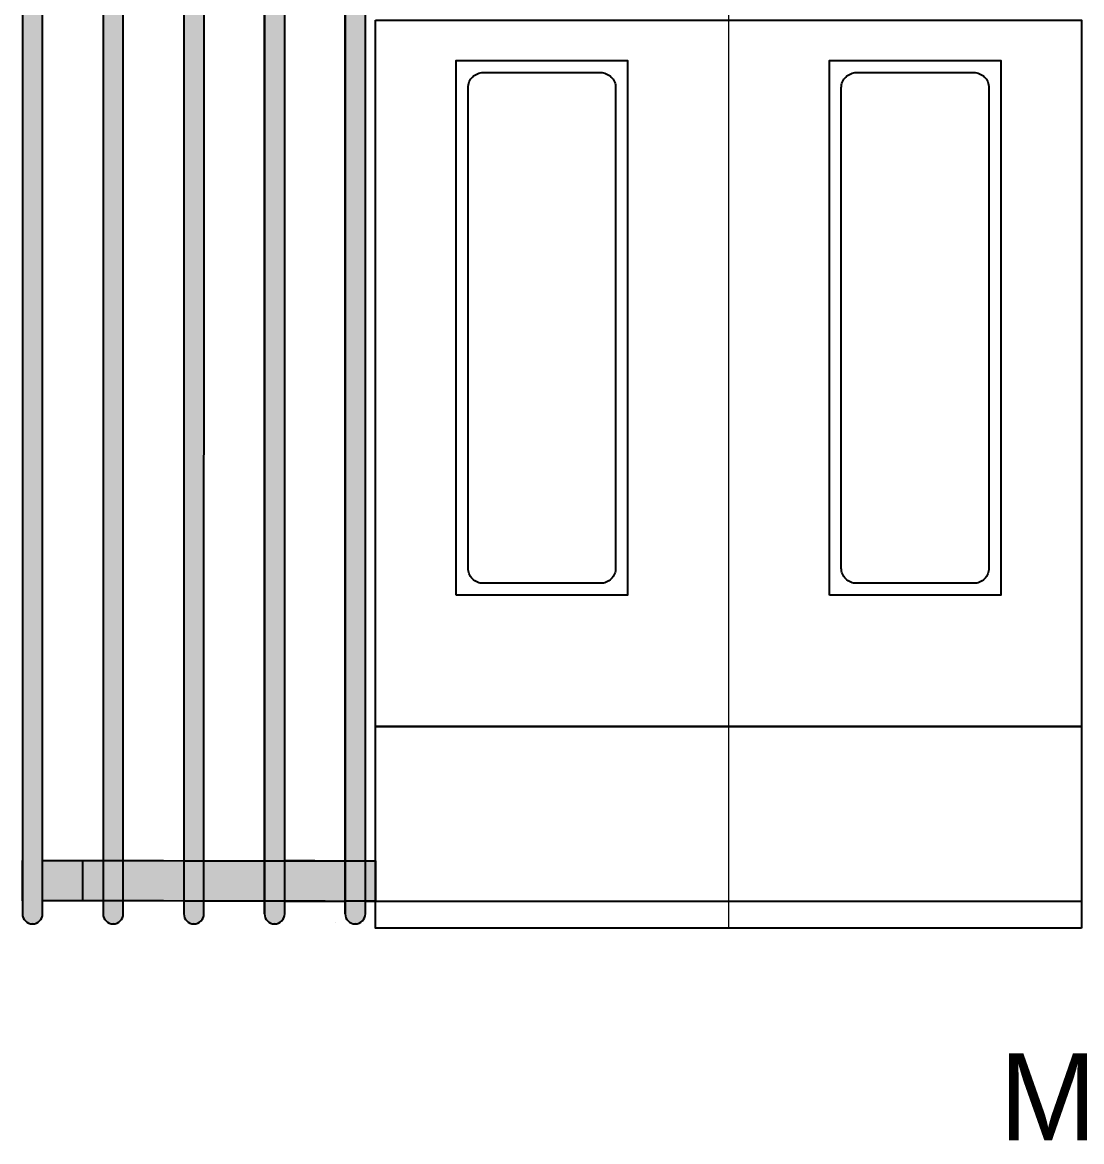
# Model space of a CAD drawing. Header units: centimetres. Extents: x 54005 to 61405, y 90310 to 94744.
# Drawn here: x 56516.6 to 56621.6, y 91548.1 to 91659.1 of the extents above; entities that cross this region are included whole.
import ezdxf
from ezdxf.enums import TextEntityAlignment as Align

# ---------------------------------------------------------------- set-up
doc = ezdxf.new("R2010")
doc.units = ezdxf.units.CM
doc.header["$LTSCALE"] = 25
doc.linetypes.add('DASHDOT2', pattern=[0.5, 0.25, -0.125, 0, -0.125])
doc.layers.get('0').update_dxf_attribs({"lineweight": 0})
doc.layers.add('BA_axis', color=5, linetype='DASHDOT2')
doc.layers.add('OC-Mutfak_Ekipman', color=252, linetype='Continuous')
doc.styles.add('TAKSİM', font='GOTHIC.TTF', dxfattribs={"height": 20})

# ---------------------------------------------------------------- blocks, each defined once
blk = doc.blocks.new('salatabar')
at = {"layer": 'OC-Mutfak_Ekipman'}
h = blk.add_hatch(color=256, dxfattribs=at)
h.dxf.hatch_style = 1
h.paths.add_polyline_path([(93530.03, -80957.49, 0.414212), (93531.03, -80958.49, 0.41421), (93532.03, -80957.49), (93532.04, -80809.49, 0.414217), (93531.04, -80808.49, 0.414216), (93530.04, -80809.49)])
h.paths.add_polyline_path([(93522.03, -80957.49, 0.414217), (93523.03, -80958.49, 0.414216), (93524.03, -80957.49), (93524.04, -80809.49, 0.414212), (93523.04, -80808.49, 0.41421), (93522.04, -80809.49)])
h.paths.add_polyline_path([(93514.03, -80957.49, 0.414217), (93515.03, -80958.49, 0.41421), (93516.03, -80957.49), (93516.04, -80809.49, 0.414217), (93515.04, -80808.49, 0.41421), (93514.04, -80809.49)])
h.paths.add_polyline_path([(93508.04, -80809.49, 0.414217), (93507.04, -80808.49, 0.41421), (93506.04, -80809.49), (93506.03, -80957.49, 0.414217), (93507.03, -80958.49, 0.41421), (93508.03, -80957.49)])
h.paths.add_polyline_path([(93498.03, -80957.49, 0.414217), (93499.03, -80958.49, 0.41421), (93500.03, -80957.49), (93500.04, -80809.49, 0.414217), (93499.04, -80808.49, 0.41421), (93498.04, -80809.49)])
h = blk.add_hatch(color=256, dxfattribs=at)
h.dxf.hatch_style = 1
h.paths.add_polyline_path([(93530.04, -80814.76), (93530.04, -80810.76), (93524.04, -80810.76), (93524.04, -80814.76)])
h.paths.add_polyline_path([(93522.04, -80814.76), (93522.04, -80810.76), (93516.04, -80810.75), (93516.04, -80814.75)])
h.paths.add_polyline_path([(93508.04, -80810.75), (93508.04, -80814.75), (93514.04, -80814.75), (93514.04, -80810.75)])
h.paths.add_polyline_path([(93506.04, -80814.75), (93506.04, -80810.75), (93500.04, -80810.75), (93500.04, -80814.75)])
h.paths.add_polyline_path([(93498.04, -80814.75), (93498.04, -80810.75), (93497.04, -80810.75), (93497.04, -80814.75)])
h.paths.add_polyline_path([(93524.03, -80956.23), (93530.03, -80956.23), (93530.03, -80952.23), (93524.03, -80952.23)])
h.paths.add_polyline_path([(93522.03, -80956.23), (93522.03, -80952.23), (93516.03, -80952.23), (93516.03, -80956.23)])
h.paths.add_polyline_path([(93514.03, -80956.23), (93514.03, -80952.23), (93508.03, -80952.23), (93508.03, -80956.23)])
h.paths.add_polyline_path([(93506.03, -80956.23), (93506.03, -80952.23), (93500.03, -80952.23), (93500.03, -80956.23)])
h.paths.add_polyline_path([(93498.03, -80956.23), (93498.03, -80952.23), (93497.03, -80952.23), (93497.03, -80956.23)])
for p, q in [((93497.04, -80808.07), (93497.04, -80810.37)), ((93499.04, -80808.49), (93499.04, -80808.49)), ((93499.04, -80808.63), (93499.04, -80808.63)), ((93501.04, -80808.63), (93501.04, -80808.63)), ((93507.04, -80808.49), (93507.04, -80808.49)), ((93507.04, -80808.63), (93507.04, -80808.63)), ((93515.04, -80808.49), (93515.04, -80808.49)), ((93515.04, -80808.63), (93515.04, -80808.63)), ((93523.04, -80808.49), (93523.04, -80808.49)), ((93523.04, -80808.63), (93523.04, -80808.63)), ((93531.04, -80808.49), (93531.04, -80808.49)), ((93531.04, -80808.63), (93531.04, -80808.63)), ((93498.04, -80809.49), (93498.03, -80957.49)), ((93500.04, -80809.49), (93500.03, -80957.49)), ((93500.03, -80957.49), (93500.04, -80809.49)), ((93506.04, -80809.49), (93506.03, -80957.49)), ((93508.04, -80809.49), (93508.03, -80957.49)), ((93508.03, -80957.49), (93508.04, -80809.49)), ((93514.04, -80809.49), (93514.03, -80957.49)), ((93516.03, -80957.49), (93516.04, -80809.49)), ((93522.04, -80809.49), (93522.03, -80957.49)), ((93524.03, -80957.49), (93524.04, -80809.49)), ((93530.04, -80809.49), (93530.03, -80957.49)), ((93532.03, -80957.49), (93532.04, -80809.49)), ((93497.04, -80810.75), (93427.04, -80810.75)), ((93497.04, -80810.75), (93500.04, -80810.75)), ((93497.04, -80814.75), (93497.04, -80810.75)), ((93497.04, -80814.75), (93497.04, -80810.75)), ((93498.04, -80810.75), (93497.04, -80810.75)), ((93506.04, -80810.75), (93500.04, -80810.75)), ((93502.04, -80810.75), (93508.04, -80810.75)), ((93503.04, -80810.75), (93506.04, -80810.75)), ((93506.04, -80810.75), (93503.04, -80810.75)), ((93508.04, -80810.75), (93514.04, -80810.75)), ((93510.04, -80810.75), (93516.04, -80810.75)), ((93516.04, -80810.75), (93522.04, -80810.76)), ((93518.04, -80810.76), (93524.04, -80810.76)), ((93524.04, -80810.76), (93530.04, -80810.76)), ((93526.04, -80810.76), (93526.04, -80814.76)), ((93532.04, -80810.76), (93532.04, -80814.76)), ((93500.04, -80814.75), (93497.04, -80814.75)), ((93498.04, -80814.75), (93497.04, -80814.75)), ((93506.04, -80814.75), (93500.04, -80814.75)), ((93508.04, -80814.75), (93502.04, -80814.75)), ((93506.04, -80814.75), (93503.04, -80814.75)), ((93503.04, -80814.75), (93506.04, -80814.75)), ((93514.04, -80814.75), (93508.04, -80814.75)), ((93516.04, -80814.75), (93510.04, -80814.75)), ((93522.04, -80814.76), (93516.04, -80814.75)), ((93524.04, -80814.76), (93518.04, -80814.76)), ((93530.04, -80814.76), (93524.04, -80814.76)), ((93427.04, -80898.07), (93427.04, -80828.07)), ((93427.04, -80828.07), (93435.04, -80828.07)), ((93497.04, -80828.07), (93489.04, -80828.07))]:
    blk.add_line(p, q, dxfattribs=at)
for points in [[(93427.04, -80808.07), (93497.04, -80808.07), (93497.04, -80828.07), (93427.04, -80828.07)], [(93497.04, -80898.07), (93427.04, -80898.07), (93427.04, -80828.07), (93497.04, -80828.07)], [(93452.04, -80841.07), (93452.04, -80894.07), (93435.04, -80894.07), (93435.04, -80841.07)], [(93489.04, -80841.07), (93489.04, -80894.07), (93472.04, -80894.07), (93472.04, -80841.07)]]:
    blk.add_lwpolyline(points, close=True, dxfattribs=at)
for points in [[(93450.86, -80843.75), (93450.86, -80891.38, -0.414214), (93449.36, -80892.88), (93437.73, -80892.88, -0.414214), (93436.23, -80891.38), (93436.23, -80843.75, -0.414214), (93437.73, -80842.25), (93449.36, -80842.25, -0.414214)], [(93487.86, -80843.75), (93487.86, -80891.38, -0.414214), (93486.36, -80892.88), (93474.73, -80892.88, -0.414214), (93473.23, -80891.38), (93473.23, -80843.75, -0.414214), (93474.73, -80842.25), (93486.36, -80842.25, -0.414214)]]:
    blk.add_lwpolyline(points, format="xyb", close=True, dxfattribs=at)
for centre, start, end in [((93499.04, -80809.49), 89.9963, 179.9963), ((93499.04, -80809.49), 359.9963, 89.9963), ((93507.04, -80809.49), 89.9963, 179.9963), ((93507.04, -80809.49), 359.9963, 89.9963), ((93515.04, -80809.49), 89.9963, 179.9963), ((93515.04, -80809.49), 359.9963, 89.9963), ((93523.04, -80809.49), 89.9963, 179.9963), ((93523.04, -80809.49), 359.9963, 89.9963), ((93531.04, -80809.49), 89.9963, 179.9963), ((93531.04, -80809.49), 359.9963, 89.9963)]:
    blk.add_arc(centre, 1, start, end, dxfattribs=at)

msp = doc.modelspace()

# ---------------------------------------------------------------- linework, layer by layer
msp.add_line((56586.64, 91869.27), (56586.64, 91569.27))

# ---------------------------------------------------------------- block references
at = {"layer": 'BA_axis', "linetype": 'ByBlock', "rotation": 180}
msp.add_blockref('salatabar', (150048.68, 10761.2), dxfattribs=at)

# ---------------------------------------------------------------- texts
at = {"style": 'TAKSİM'}
msp.add_text('M8', height=8.64, dxfattribs=at).set_placement((56621.52, 91548.23), align=Align.CENTER)

doc.saveas('drawing.dxf')
